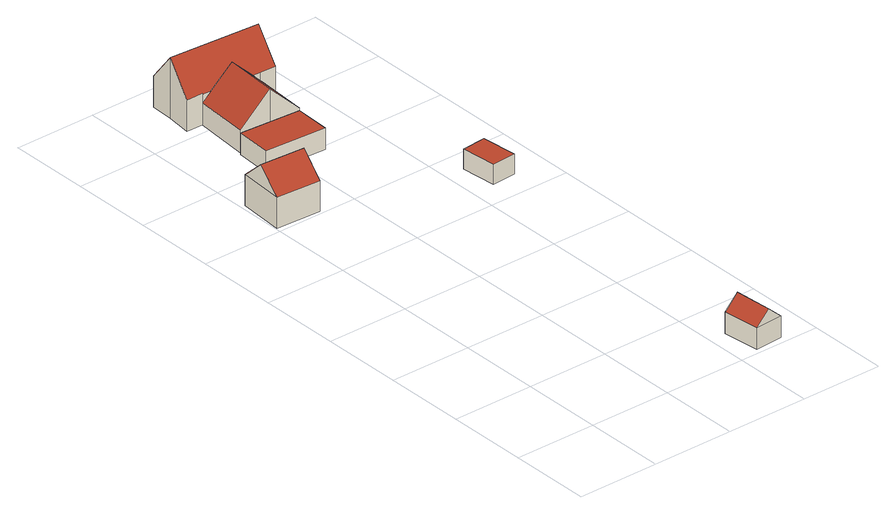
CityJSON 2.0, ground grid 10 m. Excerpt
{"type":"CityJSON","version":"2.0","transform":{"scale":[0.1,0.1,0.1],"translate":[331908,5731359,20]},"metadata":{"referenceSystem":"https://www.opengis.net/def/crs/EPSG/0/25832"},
"CityObjects":{
"building1":{"type":"Building","attributes":{"Geometrietyp2DReferenz":"3000","Gemeindeschluessel":"05170012","function":"31001_2463","roofType":"3100","measuredHeight":6.27},"address":[{"country":"Germany","locality":"Hamminkeln","thoroughfareNumber":"2","thoroughfareName":"Heuweg"}],"geometry":[{"type":"Solid","lod":"2","boundaries":[[[[0,1,2,3]],[[4,5,1,0]],[[6,7,5,4]],[[3,2,7,6]],[[0,8,4]],[[6,9,3]],[[3,9,8,0]],[[4,8,9,6]],[[1,5,7,2]]]],"semantics":{"surfaces":[{"type":"WallSurface"},{"type":"RoofSurface"},{"type":"GroundSurface"}],"values":[[0,0,0,0,0,0,1,1,2]]}}]},
"building2":{"type":"Building","attributes":{"Geometrietyp2DReferenz":"3000","Gemeindeschluessel":"05170012","function":"31001_2723","roofType":"3100","measuredHeight":4.19},"address":[{"country":"Germany","locality":"Hamminkeln","thoroughfareNumber":"2","thoroughfareName":"Heuweg"}],"geometry":[{"type":"Solid","lod":"2","boundaries":[[[[10,11,12,13]],[[14,15,11,10]],[[16,17,15,14]],[[13,12,17,16]],[[10,18,14]],[[16,19,13]],[[13,19,18,10]],[[14,18,19,16]],[[11,15,17,12]]]],"semantics":{"surfaces":[{"type":"WallSurface"},{"type":"RoofSurface"},{"type":"GroundSurface"}],"values":[[0,0,0,0,0,0,1,1,2]]}}]},
"building3":{"type":"Building","attributes":{"Geometrietyp2DReferenz":"3000","Gemeindeschluessel":"05170012","function":"31001_2463","roofType":"1000","measuredHeight":2.6},"address":[{"country":"Germany","locality":"Hamminkeln","thoroughfareNumber":"2","thoroughfareName":"Heuweg"}],"geometry":[{"type":"Solid","lod":"2","boundaries":[[[[20,21,22,23]],[[24,25,21,20]],[[26,27,25,24]],[[23,22,27,26]],[[24,20,23,26]],[[21,25,27,22]]]],"semantics":{"surfaces":[{"type":"WallSurface"},{"type":"RoofSurface"},{"type":"GroundSurface"}],"values":[[0,0,0,0,1,2]]}}]},
"building4":{"type":"Building","attributes":{"Gemeindeschluessel":"05170012","Geometrietyp2DReferenz":"3000","function":"31001_1010"},"address":[{"country":"Germany","locality":"Hamminkeln","thoroughfareNumber":"2","thoroughfareName":"Heuweg"}],"children":["building4-1","building4-2"]},
"building4-1":{"type":"BuildingPart","attributes":{"roofType":"3100","measuredHeight":7.45},"parents":["building4"],"geometry":[{"type":"MultiSurface","lod":"2","boundaries":[[[28,29,30,31]],[[32,33,29,28]],[[34,35,33,32]],[[36,37,35,34]],[[38,39,37,36]],[[40,41,39,38]],[[42,43,44]],[[31,30,43,42]],[[31,42,44,40,38,36,28]],[[34,32,28,36]],[[29,33,35,37,39,41,43,30]],[[40,45,46]],[[47,44,48]],[[49,47,48,43,50]],[[46,45,49,50,41]]],"semantics":{"surfaces":[{"type":"WallSurface"},{"type":"RoofSurface"},{"type":"GroundSurface"},{"type":"ClosureSurface"}],"values":[0,0,0,0,0,0,0,0,1,1,2,0,0,3,3]}}]},
"building4-2":{"type":"BuildingPart","attributes":{"roofType":"3100","measuredHeight":6.29},"parents":["building4"],"geometry":[{"type":"MultiSurface","lod":"2","boundaries":[[[51,52,53,54]],[[48,43,52,51]],[[55,56,41,46]],[[54,53,56,55]],[[48,51,54,57]],[[55,46,57,54]],[[52,43,50,41,56,53]],[[57,49,47]],[[47,49,50,43,48]],[[57,45,49]],[[49,45,46,41,50]]],"semantics":{"surfaces":[{"type":"WallSurface"},{"type":"RoofSurface"},{"type":"GroundSurface"},{"type":"ClosureSurface"}],"values":[0,0,0,0,1,1,2,0,3,0,3]}}]},
"building5":{"type":"Building","attributes":{"Geometrietyp2DReferenz":"3000","Gemeindeschluessel":"05170012","function":"31001_2723","roofType":"1000","measuredHeight":2.4},"address":[{"country":"Germany","locality":"Hamminkeln","thoroughfareNumber":"2","thoroughfareName":"Heuweg"}],"geometry":[{"type":"Solid","lod":"2","boundaries":[[[[58,59,60,61]],[[62,63,59,58]],[[64,65,63,62]],[[61,60,65,64]],[[62,58,61,64]],[[59,63,65,60]]]],"semantics":{"surfaces":[{"type":"WallSurface"},{"type":"RoofSurface"},{"type":"GroundSurface"}],"values":[[0,0,0,0,1,2]]}}]}
},
"vertices":[
[2,507,47],[2,507,10],[57,504,10],[57,504,47],[6,563,47],[6,563,10],[61,559,47],[61,559,10],[4,535,73],[59,532,73],
[260,8,36],[260,8,10],[257,54,10],[257,54,36],[226,6,36],[226,6,10],[221,51,36],[221,51,10],[243,7,52],[239,53,52],
[140,594,36],[140,594,10],[142,638,10],[142,638,36],[64,599,36],[64,599,10],[67,643,36],[67,643,10],
[55,741,86],[55,741,12],[52,711,12],[52,711,49],[57,770,49],[57,770,12],[169,763,49],[169,763,12],[167,733,86],[167,733,12],[165,704,49],[165,704,12],[146,705,49],[146,705,12],[72,710,50],[72,710,12],[72,710,49],[136,706,49],[146,705,39],[82,709,49],[72,710,39],[109,707,49],[109,707,12],
[67,643,39],[67,643,12],[105,641,12],[105,641,75],[142,638,39],[142,638,12],[109,707,75],
[257,431,35],[257,431,11],[253,475,11],[253,475,35],[227,429,35],[227,429,11],[223,472,35],[223,472,11]
]}
